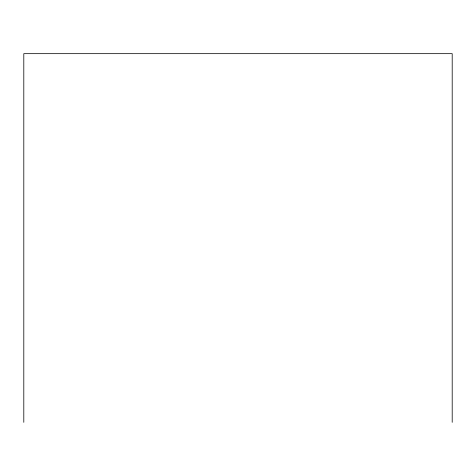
<?xml version="1.0" encoding="UTF-8"?>
<svg xmlns="http://www.w3.org/2000/svg" width="476" height="476" viewBox="0 0 476 476"><rect width="100%" height="100%" fill="white"/><g stroke="black" fill="none" stroke-linecap="round" stroke-linejoin="round"><path stroke-width="0.71" d="M452.2 422.337L452.2 53.663L23.8 53.663L23.8 422.337"/></g></svg>
